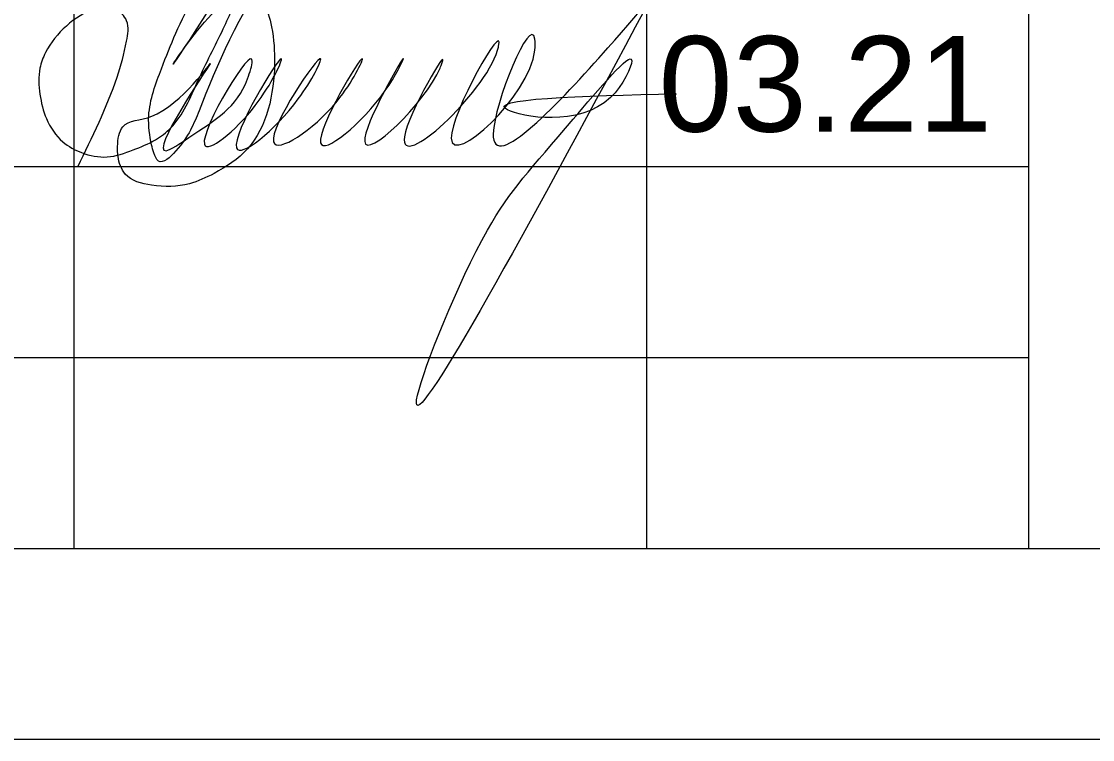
# Model space of a CAD drawing. Header units: metres. Extents: x 0 to 41, y 0 to 29.
# Drawn here: x 25.863 to 28.668, y 0 to 1.88 of the extents above; entities that cross this region are included whole.
import ezdxf

# ---------------------------------------------------------------- set-up
doc = ezdxf.new("R2010")
doc.units = ezdxf.units.M
doc.header["$MEASUREMENT"] = 0
doc.layers.add('Level 50', color=7, linetype='Continuous', lineweight=0)
doc.layers.add('Level 63', color=7, linetype='Continuous', lineweight=0)
doc.styles.add('GOST 2.304', font='CS_Gost2304.shx')

# ---------------------------------------------------------------- blocks, each defined once
blk = doc.blocks.new('*U47')
at = {"layer": 'Level 50', "color": 7, "linetype": 'Continuous', "lineweight": 13}
blk.add_line((-18.9261, -14), (20.0128, -14), dxfattribs=at)
at = {"layer": 'Level 50', "color": 7, "linetype": 'Continuous', "lineweight": 0}
blk.add_line((20.5128, -14.5), (-20.4872, -14.5), dxfattribs=at)
at = {"layer": 'Level 63', "color": 7, "linetype": 'Continuous', "lineweight": 13}
for p, q in [((5.5128, -8.5), (5.5128, -14)), ((7.0128, -8.5), (7.0128, -14)), ((8.0128, -8.5), (8.0128, -14))]:
    blk.add_line(p, q, dxfattribs=at)
at = {"layer": 'Level 63', "color": 7, "linetype": 'Continuous', "lineweight": 0}
for p, q in [((1.5128, -13), (8.0128, -13)), ((1.5128, -13.5), (8.0128, -13.5))]:
    blk.add_line(p, q, dxfattribs=at)

msp = doc.modelspace()

# ---------------------------------------------------------------- linework, layer by layer
at = {"color": 5, "linetype": 'Continuous', "lineweight": 0}
msp.add_spline([(26.01052242, 1.49924803), (26.11318783, 1.73406585), (26.13837118, 1.82805141), (26.13837118, 1.88125532), (26.10714385, 1.91248266), (26.05786358, 1.91248266), (25.98051731, 1.86782677), (25.92576479, 1.79803844), (25.91131312, 1.75765011), (25.91131312, 1.6890335), (25.92836061, 1.6254114), (25.97119749, 1.56471376), (26.02045945, 1.53627235), (26.08722206, 1.52512923), (26.15527422, 1.54336375), (26.21375033, 1.56995988), (26.25385737, 1.60095966), (26.32522115, 1.72456534), (26.39141506, 1.86062885), (26.44514053, 1.97105662), (26.50136996, 2.06844885), (26.53858343, 2.12060977), (26.55594749, 2.12526246), (26.56264098, 2.10028201), (26.55162893, 2.05918451), (26.5191561, 2.01434431), (26.32792911, 1.64591369), (26.26716111, 1.54066043), (26.2216468, 1.51438273), (26.2094734, 1.53546767), (26.20382008, 1.55656616), (26.19632796, 1.63203685), (26.22945161, 1.75565599), (26.32429369, 1.96234907), (26.42255585, 2.13254413), (26.32550214, 1.93523131), (26.38864456, 1.99082441), (26.25987234, 1.76778439), (26.36062271, 1.89830855), (26.43479372, 1.9411312), (26.49103957, 1.92606017), (26.51783818, 1.86593162), (26.52574854, 1.76901112), (26.45496942, 1.54619113), (26.36720219, 1.48190234), (26.30264319, 1.45496907), (26.20343821, 1.45121697), (26.13465972, 1.48037807), (26.12214486, 1.50205446), (26.11458856, 1.55266906), (26.12835646, 1.60405155), (26.20407196, 1.63163583), (26.35697433, 1.76860921), (26.24148051, 1.54138072), (26.30093876, 1.57570896), (26.45517609, 1.72994629), (26.46729515, 1.77517523), (26.34212782, 1.55837906), (26.47509316, 1.65936461), (26.54345034, 1.78227433), (26.42609561, 1.54924649), (26.58796267, 1.67684377), (26.64642038, 1.78227433), (26.52321439, 1.56469646), (26.68932528, 1.67070337), (26.75580354, 1.78227433), (26.64600974, 1.56242346), (26.81588236, 1.69891829), (26.86339347, 1.78227433), (26.76177695, 1.56562362), (26.95936848, 1.75766507), (26.96423869, 1.76988079), (26.86577045, 1.57757236), (27.10992895, 1.80453324), (27.11259417, 1.81447997), (26.98851037, 1.57401851), (27.20758072, 1.80462534), (27.20758072, 1.83357041), (27.09837183, 1.5857335), (27.39862666, 1.81059004), (27.74268544, 2.30366726), (27.87764043, 2.59418763), (26.90014045, 0.90110801), (27.08325301, 1.33308864), (27.30798811, 1.62368049), (27.46113016, 1.77682254), (27.40551269, 1.68049025), (27.1354474, 1.64812046), (27.57814655, 1.69068443)], degree=3, dxfattribs=at)

# ---------------------------------------------------------------- block references
at = {"layer": 'Level 50', "color": 7, "linetype": 'Continuous', "lineweight": 13}
msp.add_blockref('*U47', (20.4872052, 14.49996899), dxfattribs=at)

# ---------------------------------------------------------------- texts
at = {"color": 7, "linetype": 'Continuous', "lineweight": 30, "insert": (27.53128684, 1.84128487), "char_height": 0.25, "attachment_point": 1, "line_spacing_factor": 0.72, "style": 'GOST 2.304'}
msp.add_mtext('\\fArial|b0|i0|c204204|p39;03.21', dxfattribs=at)

doc.saveas('drawing.dxf')
